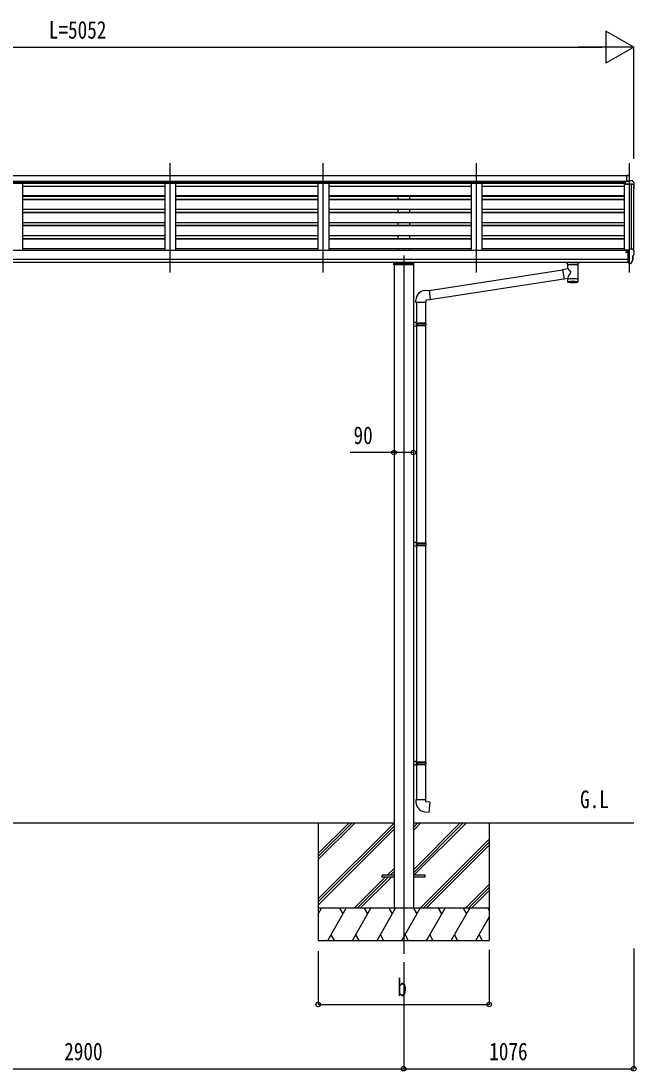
# Model space of a CAD drawing. Units: millimetres, scale not verified. Extents: x -10512 to 10512, y -7425 to 7425.
# Drawn here: x -6453 to -3576, y -4673 to 236 of the extents above; entities that cross this region are included whole.
import ezdxf
from ezdxf.enums import TextEntityAlignment as Align

# ---------------------------------------------------------------- set-up
doc = ezdxf.new("R2010")
doc.units = ezdxf.units.MM
doc.header["$LTSCALE"] = 40
for name, color, linetype in [('0-2_USER1', 3, 'Continuous'), ('0-4_YKK_12', 2, 'Continuous'), ('0-5_YKK_13', 4, 'Continuous'), ('0-6_YKK_A1', 4, 'Continuous'), ('0-7_YKK_D', 6, 'Continuous')]:
    doc.layers.add(name, color=color, linetype=linetype)
doc.styles.add('ＭＳ ゴシック', font='')
doc.styles.get('ＭＳ ゴシック').set_extended_font_data('MS Gothic')

msp = doc.modelspace()

# ---------------------------------------------------------------- linework, layer by layer
at = {"layer": '0-4_YKK_12'}
for p, q in [((-5754.45, -940.39), (-5754.45, -429.05)), ((-5038.45, -940.39), (-5038.45, -429.05)), ((-4322.45, -940.39), (-4322.45, -429.05)), ((-3606.45, -940.39), (-3606.45, -429.05)), ((-4662.45, -860.49), (-4662.45, -4124.86))]:
    msp.add_line(p, q, dxfattribs=at)
at = {"layer": '0-5_YKK_13'}
for p, q in [((-3619.95, -484.81), (-3607.95, -484.08)), ((-3619.95, -484.81), (-3619.95, -513.31)), ((-3607.95, -484.07), (-3606.45, -484.07)), ((-3607.95, -484.07), (-3607.95, -485.79)), ((-3607.95, -485.79), (-3607.95, -485.8)), ((-3606.45, -484.07), (-3606.45, -486.47)), ((-3606.45, -512.56), (-3606.45, -486.47)), ((-3606.45, -512.56), (-3622.95, -515.05)), ((-3622.95, -528.97), (-3622.95, -515.05)), ((-3591.87, -527.47), (-3622.95, -527.47)), ((-3591.87, -528.97), (-3622.95, -528.97)), ((-3619.95, -511.84), (-3606.45, -511.01)), ((-3619.95, -512.04), (-3606.45, -511.29)), ((-3619.95, -513.31), (-3606.45, -512.56)), ((-3594.45, -510.91), (-3606.45, -510.91)), ((-3594.45, -510.91), (-3592.12, -511.05)), ((-3587.38, -529.22), (-3591.95, -528.97)), ((-3587.29, -527.72), (-3591.87, -527.47)), ((-3591.36, -511.48), (-3587.29, -517.28)), ((-3585.95, -531.35), (-3585.95, -530.72)), ((-3584.45, -531.35), (-3584.45, -520.28)), ((-3606.45, -898.33), (-3606.45, -829.83)), ((-3591.36, -830.4), (-3587.3, -836.21)), ((-3617.95, -844.75), (-3618.25, -844.75)), ((-3617.43, -844.75), (-3617.95, -844.75)), ((-3612.95, -839.57), (-3606.45, -839.17)), ((-3607.95, -835.05), (-3607.95, -836.92)), ((-3598.83, -896.52), (-3589.09, -881.14)), ((-3592.45, -864.08), (-3592.45, -875.65)), ((-3585.94, -857.16), (-3592.16, -863.38)), ((-3588.68, -879.64), (-3588.68, -859.9)), ((-3584.45, -839.21), (-3584.45, -839.83)), ((-4705.95, -896.2), (-4618.95, -896.2)), ((-4615.95, -893.01), (-4615.95, -904.49)), ((-4543.16, -1024.14), (-3919.24, -927.34)), ((-3919.57, -925.33), (-3894.35, -921.41)), ((-3919.57, -925.33), (-3912.55, -970.59)), ((-3898.45, -899.35), (-3898.45, -893.23)), ((-3894.35, -921.42), (-3894.35, -903.84)), ((-3848.55, -903.85), (-3848.53, -984.14)), ((-3844.45, -899.35), (-3844.45, -893.23)), ((-3612.95, -895.14), (-3607.45, -895.14)), ((-3606.95, -896.14), (-3607.45, -895.14)), ((-3606.45, -896.14), (-3606.95, -896.14)), ((-3604.95, -898.24), (-3606.45, -898.33)), ((-3604.95, -898.24), (-3601.25, -898.02)), ((-4539.49, -1066.07), (-3912.8, -968.85)), ((-3894.35, -967.76), (-3912.55, -970.59)), ((-3894.37, -984.14), (-3894.35, -967.51)), ((-4564.17, -1023.94), (-4543.34, -1022.11)), ((-4605.25, -1079.68), (-4605.25, -1068.77)), ((-4559.25, -1079.68), (-4605.25, -1079.68)), ((-4603.25, -1079.68), (-4603.25, -1174.01)), ((-4561.25, -1079.68), (-4561.25, -1176.57)), ((-4601.25, -1174.07), (-4617.25, -1173.6)), ((-4617.25, -1173.6), (-4617.25, -1191.54)), ((-4601.25, -1176.07), (-4603.25, -1176.07)), ((-4560.25, -1176.57), (-4603.25, -1176.57)), ((-4601.25, -1176.07), (-4601.25, -1174.07)), ((-4598.77, -1178.57), (-4598.34, -1176.57)), ((-4559.25, -1178.57), (-4560.25, -1176.57)), ((-4601.25, -1191.07), (-4617.25, -1191.54)), ((-4559.25, -1178.57), (-4603.25, -1178.57)), ((-4559.25, -1186.57), (-4603.25, -1186.57)), ((-4560.25, -1188.57), (-4603.25, -1188.57)), ((-4603.25, -1191.13), (-4603.25, -2202.7)), ((-4601.25, -1191.07), (-4601.25, -1189.07)), ((-4561.25, -1188.57), (-4561.25, -2205.25)), ((-4559.25, -1186.57), (-4560.25, -1188.57)), ((-4559.25, -1178.57), (-4559.25, -1186.57)), ((-4601.25, -2202.75), (-4617.25, -2202.28)), ((-4617.25, -2202.28), (-4617.25, -2220.23)), ((-4601.25, -2204.75), (-4603.25, -2204.75)), ((-4560.25, -2205.25), (-4603.25, -2205.25)), ((-4559.25, -2207.25), (-4603.25, -2207.25)), ((-4601.25, -2204.75), (-4601.25, -2202.75)), ((-4598.77, -2207.25), (-4598.34, -2205.25)), ((-4559.25, -2207.25), (-4560.25, -2205.25)), ((-4559.25, -2207.25), (-4559.25, -2215.25)), ((-4601.25, -2219.75), (-4617.25, -2220.23)), ((-4559.25, -2215.25), (-4603.25, -2215.25)), ((-4560.25, -2217.25), (-4603.25, -2217.25)), ((-4603.25, -2219.81), (-4603.25, -3226.38)), ((-4601.25, -2219.75), (-4601.25, -2217.75)), ((-4561.25, -2217.25), (-4561.25, -3228.94)), ((-4559.25, -2215.25), (-4560.25, -2217.25)), ((-4601.25, -3226.44), (-4617.25, -3225.97)), ((-4617.25, -3225.97), (-4617.25, -3243.91)), ((-4601.25, -3228.44), (-4603.25, -3228.44)), ((-4560.25, -3228.94), (-4603.25, -3228.94)), ((-4559.25, -3230.94), (-4603.25, -3230.94)), ((-4559.25, -3238.94), (-4603.25, -3238.94)), ((-4601.25, -3228.44), (-4601.25, -3226.44)), ((-4598.77, -3230.94), (-4598.34, -3228.94)), ((-4559.25, -3230.94), (-4560.25, -3228.94)), ((-4559.25, -3238.94), (-4560.25, -3240.94)), ((-4559.25, -3230.94), (-4559.25, -3238.94)), ((-4601.25, -3243.44), (-4617.25, -3243.91)), ((-4560.25, -3240.94), (-4603.25, -3240.94)), ((-4603.25, -3243.5), (-4603.25, -3404.93)), ((-4601.25, -3243.44), (-4601.25, -3241.44)), ((-4561.25, -3240.94), (-4561.25, -3404.93)), ((-4559.25, -3404.93), (-4605.25, -3404.93)), ((-4605.25, -3404.93), (-4605.25, -3415.85)), ((-4559.25, -3414.93), (-4559.25, -3404.93)), ((-4762.44, -3767), (-4762.44, -3758)), ((-4707.65, -3758), (-4762.44, -3758)), ((-4707.65, -3767), (-4762.44, -3767)), ((-4562.44, -3758), (-4617.25, -3758)), ((-4562.44, -3767), (-4617.25, -3767)), ((-4562.44, -3767), (-4562.44, -3758))]:
    msp.add_line(p, q, dxfattribs=at)
for points in [[(-3619.95, -485.97), (-3616.34, -485.92), (-3607.95, -485.8)], [(-3606.45, -829.83), (-3594.45, -829.83), (-3592.12, -829.98)], [(-3622.95, -843.13), (-3622.95, -844.75), (-3623.43, -844.75)], [(-3618.25, -843.56), (-3618.25, -844.75), (-3622.95, -844.75)], [(-3612.95, -895.14), (-3612.95, -836.92), (-3607.95, -836.92)], [(-3606.45, -884.45), (-3609.62, -884.04), (-3612.95, -883.61)], [(-4615.95, -904.49), (-4708.95, -904.49), (-4708.95, -893.01)], [(-3898.41, -899.4), (-3898.44, -899.05), (-3898.19, -898.09), (-3897.67, -897.21), (-3896.87, -896.37), (-3895.75, -895.57), (-3894.35, -894.85)], [(-3898.41, -899.29), (-3898.44, -899.65), (-3898.19, -900.6), (-3897.67, -901.49), (-3896.87, -902.33), (-3895.75, -903.12), (-3894.35, -903.85)], [(-3848.55, -894.86), (-3848.32, -894.95), (-3846.96, -895.69), (-3845.85, -896.53), (-3845.09, -897.4), (-3844.63, -898.3), (-3844.46, -899.19)], [(-3848.55, -903.84), (-3848.32, -903.74), (-3846.96, -903.01), (-3845.85, -902.16), (-3845.09, -901.29), (-3844.63, -900.39), (-3844.46, -899.51)], [(-4543.34, -1022.11), (-4539.33, -1067.94), (-4559.25, -1069.68), (-4559.25, -1079.68)], [(-4601.25, -1189.07), (-4603.25, -1189.07), (-4603.25, -1176.07)], [(-4598.77, -1178.57), (-4598.77, -1186.57), (-4598.34, -1188.57)], [(-4601.25, -2217.75), (-4603.25, -2217.75), (-4603.25, -2204.75)], [(-4598.77, -2207.25), (-4598.77, -2215.25), (-4598.34, -2217.25)], [(-4601.25, -3241.44), (-4603.25, -3241.44), (-4603.25, -3228.44)], [(-4598.77, -3230.94), (-4598.77, -3238.94), (-4598.34, -3240.94)], [(-4564.17, -3460.68), (-4543.34, -3462.5), (-4539.33, -3416.68), (-4559.25, -3414.93)]]:
    msp.add_lwpolyline(points, dxfattribs=at)
for centre, radius, start, end in [((-3592.18, -512.05), 1, 35, 86.5), ((-3587.45, -530.72), 1.5, 0, 87), ((-3587.45, -520.28), 3, 0, 87), ((-3587.45, -530.72), 3, 0, 87), ((-3786.45, -531.35), 202, 351.9307, 0), ((-3786.45, -531.35), 200.5, 355.95279, 0), ((-3592.18, -830.98), 1, 35, 86.5), ((-3620.45, -844.75), 2.5, 28.35764, 180), ((-3620.45, -844.75), 2.5, 0, 28.35764), ((-3591.45, -864.08), 1, 135, 180), ((-3591.45, -875.65), 1, 180, 266.70942), ((-3591.68, -879.64), 3, 330, 86.70942), ((-3587.45, -839.21), 3, 0, 87), ((-3588.07, -855.04), 3, 315, 355.39685), ((-3776.95, -839.83), 192.49, 355.39685, 359.9992), ((-3880.24, -950.16), 57.09, 91.43272, 104.31561), ((-3865.17, -962.51), 69.68, 76.17896, 85.0206), ((-3601.43, -895.02), 3, 273.5, 330), ((-4560.25, -1068.77), 45, 95, 180), ((-4560.25, -3415.85), 45, 180, 265)]:
    msp.add_arc(centre, radius, start, end, dxfattribs=at)
for centre, major_axis, ratio, start_param, end_param in [((-3649.78, -486.72), (43.33, 0.25), 0.060879, 6.2828271, 6.5467158), ((-3874, -943.62), (-20.32, 22.25), 0.045535, 0.0389954, 1.3075346), ((-3871.45, -905.04), (-22.91, -0.42), 0.072511, 4.711586, 6.2823824), ((-3871.43, -903.41), (-22.91, -0.42), 0.072511, 4.711586, 6.2823824), ((-3871.48, -903.42), (22.92, -0.42), 0.07247, 0.0008089, 1.5716053), ((-3871.48, -905.04), (22.92, -0.42), 0.07247, 0.0008089, 1.5716053), ((-3860.45, -899.35), (16, 0), 0.361356, 0, 0.0194874), ((-3860.45, -899.35), (16, 0), 0.361356, 6.2636979, 6.2831853), ((-3871.45, -940.97), (22.81, 26.62), 0.234429, 1.6855472, 3.1268519), ((-3871.45, -984.14), (-22.92, 0), 0.101955, 3.1415499, 6.2833984), ((-3871.45, -971.7), (-22.91, 0), 0.122865, 3.1415927, 6.2831853), ((-3871.45, -984.14), (-22.92, 0), 0.101955, 6.2829723, 9.4248207)]:
    msp.add_ellipse(centre, major_axis=major_axis, ratio=ratio, start_param=start_param, end_param=end_param, dxfattribs=at)
at = {"layer": '0-6_YKK_A1'}
for p, q in [((-8604.95, -486.04), (-3619.95, -486.04)), ((-8604.95, -513.16), (-3619.95, -513.16)), ((-8601.95, -515.42), (-3622.95, -515.42)), ((-8601.95, -521.06), (-3622.95, -521.06)), ((-8601.95, -521.96), (-3622.95, -521.96)), ((-6445.45, -522), (-6445.45, -836.72)), ((-5779.45, -537.42), (-6445.45, -537.42)), ((-5779.45, -522), (-5779.45, -836.72)), ((-5729.45, -522), (-5729.45, -836.72)), ((-5063.45, -537.42), (-5729.45, -537.42)), ((-5063.45, -522.28), (-5063.45, -836.72)), ((-5013.45, -522.28), (-5013.45, -836.72)), ((-4347.45, -537.42), (-5013.45, -537.42)), ((-4347.45, -522.28), (-4347.45, -836.72)), ((-4297.45, -522.28), (-4297.45, -836.72)), ((-3631.45, -537.42), (-4297.45, -537.42)), ((-3631.45, -522), (-3631.45, -835.05)), ((-3596.15, -829.91), (-3596.15, -528.97)), ((-3586.45, -836.46), (-3586.45, -529.6)), ((-5779.45, -581.94), (-6445.45, -581.94)), ((-5779.45, -583.94), (-6445.45, -583.94)), ((-5063.45, -581.94), (-5729.45, -581.94)), ((-5063.45, -583.94), (-5729.45, -583.94)), ((-4347.45, -581.94), (-5013.45, -581.94)), ((-4347.45, -583.94), (-5013.45, -583.94)), ((-4689.95, -583.98), (-4689.95, -596.66)), ((-4634.95, -583.98), (-4634.95, -596.66)), ((-3631.45, -581.94), (-4297.45, -581.94)), ((-3631.45, -583.94), (-4297.45, -583.94)), ((-6445.45, -596.66), (-5779.45, -596.66)), ((-5779.45, -599.69), (-6445.45, -599.69)), ((-5729.45, -596.66), (-5063.45, -596.66)), ((-5063.45, -599.69), (-5729.45, -599.69)), ((-5013.45, -596.66), (-4347.45, -596.66)), ((-4347.45, -599.69), (-5013.45, -599.69)), ((-4297.45, -596.66), (-3631.45, -596.66)), ((-3631.45, -599.69), (-4297.45, -599.69)), ((-6445.45, -644.35), (-5779.45, -644.35)), ((-6445.45, -657.81), (-5779.45, -657.81)), ((-5779.45, -660.84), (-6445.45, -660.84)), ((-5729.45, -644.35), (-5063.45, -644.35)), ((-5729.45, -657.81), (-5063.45, -657.81)), ((-5063.45, -660.84), (-5729.45, -660.84)), ((-5013.45, -644.35), (-4347.45, -644.35)), ((-5013.45, -657.81), (-4347.45, -657.81)), ((-4347.45, -660.84), (-5013.45, -660.84)), ((-4689.95, -644.35), (-4689.95, -657.81)), ((-4634.95, -644.35), (-4634.95, -657.81)), ((-4297.45, -644.35), (-3631.45, -644.35)), ((-4297.45, -657.81), (-3631.45, -657.81)), ((-3631.45, -660.84), (-4297.45, -660.84)), ((-6445.45, -705.5), (-5779.45, -705.5)), ((-6445.45, -718.95), (-5779.45, -718.95)), ((-5779.45, -721.99), (-6445.45, -721.99)), ((-5729.45, -705.5), (-5063.45, -705.5)), ((-5729.45, -718.95), (-5063.45, -718.95)), ((-5063.45, -721.99), (-5729.45, -721.99)), ((-5013.45, -705.5), (-4347.45, -705.5)), ((-5013.45, -718.95), (-4347.45, -718.95)), ((-4347.45, -721.99), (-5013.45, -721.99)), ((-4689.95, -705.5), (-4689.95, -718.95)), ((-4634.95, -705.5), (-4634.95, -718.95)), ((-4297.45, -705.5), (-3631.45, -705.5)), ((-4297.45, -718.95), (-3631.45, -718.95)), ((-3631.45, -721.99), (-4297.45, -721.99)), ((-6445.45, -766.65), (-5779.45, -766.65)), ((-6445.45, -780.1), (-5779.45, -780.1)), ((-5779.45, -783.14), (-6445.45, -783.14)), ((-5729.45, -766.65), (-5063.45, -766.65)), ((-5729.45, -780.1), (-5063.45, -780.1)), ((-5063.45, -783.14), (-5729.45, -783.14)), ((-5013.45, -766.65), (-4347.45, -766.65)), ((-5013.45, -780.1), (-4347.45, -780.1)), ((-4347.45, -783.14), (-5013.45, -783.14)), ((-4689.95, -766.65), (-4689.95, -780.1)), ((-4634.95, -766.65), (-4634.95, -780.1)), ((-4297.45, -766.65), (-3631.45, -766.65)), ((-4297.45, -780.1), (-3631.45, -780.1)), ((-3631.45, -783.14), (-4297.45, -783.14)), ((-6445.45, -827.8), (-5779.45, -827.8)), ((-5729.45, -827.8), (-5063.45, -827.8)), ((-5013.45, -827.8), (-4347.45, -827.8)), ((-4689.95, -827.8), (-4689.95, -836.72)), ((-4634.95, -827.8), (-4634.95, -836.72)), ((-4297.45, -827.8), (-3631.45, -827.8)), ((-3607.95, -836.72), (-8616.95, -836.72)), ((-3612.95, -879.52), (-8611.95, -879.52)), ((-3606.45, -835.05), (-3631.45, -835.05)), ((-3612.95, -893.01), (-8611.95, -893.01)), ((-4707.65, -904.49), (-4707.65, -3912.5)), ((-4617.25, -904.49), (-4617.25, -3912.5)), ((-7517.25, -3512.5), (-4707.65, -3512.5)), ((-5062.45, -3512.5), (-5062.45, -4062.5)), ((-5062.45, -3656.68), (-4918.27, -3512.5)), ((-5062.45, -3670.82), (-4904.13, -3512.5)), ((-5062.45, -3684.96), (-4889.99, -3512.5)), ((-5062.45, -3868.81), (-4707.65, -3514.01)), ((-5062.45, -3882.95), (-4707.65, -3528.15)), ((-4617.25, -3512.5), (-3586.45, -3512.5)), ((-4617.25, -3731.98), (-4397.77, -3512.5)), ((-4617.25, -3746.12), (-4383.63, -3512.5)), ((-4617.25, -3548.13), (-4581.62, -3512.5)), ((-4617.25, -3533.99), (-4595.76, -3512.5)), ((-4617.25, -3519.85), (-4609.91, -3512.5)), ((-4614.99, -3758), (-4369.49, -3512.5)), ((-4262.45, -3512.5), (-4262.45, -4062.5)), ((-5062.45, -3897.09), (-4707.65, -3542.29)), ((-4585.64, -3912.5), (-4262.45, -3589.31)), ((-4571.5, -3912.5), (-4262.45, -3603.45)), ((-4557.36, -3912.5), (-4262.45, -3617.59)), ((-4739.51, -3758), (-4707.65, -3726.14)), ((-4894.01, -3912.5), (-4748.51, -3767)), ((-4879.87, -3912.5), (-4734.37, -3767)), ((-4865.72, -3912.5), (-4720.22, -3767)), ((-4725.37, -3758), (-4707.65, -3740.28)), ((-4711.22, -3758), (-4707.65, -3754.43)), ((-4373.51, -3912.5), (-4262.45, -3801.44)), ((-4359.37, -3912.5), (-4262.45, -3815.58)), ((-4345.22, -3912.5), (-4262.45, -3829.73)), ((-4262.45, -3912.5), (-5062.45, -3912.5)), ((-5062.45, -3940), (-5046.57, -3912.5)), ((-5017.7, -4062.5), (-4931.1, -3912.5)), ((-4946.1, -3938.48), (-4961.1, -3912.5)), ((-4902.23, -4062.5), (-4815.63, -3912.5)), ((-4830.63, -3938.48), (-4845.63, -3912.5)), ((-4786.76, -4062.5), (-4700.16, -3912.5)), ((-4715.16, -3938.48), (-4730.16, -3912.5)), ((-4671.29, -4062.5), (-4584.69, -3912.5)), ((-4599.69, -3938.48), (-4614.69, -3912.5)), ((-4555.82, -4062.5), (-4469.22, -3912.5)), ((-4484.22, -3938.48), (-4499.22, -3912.5)), ((-4440.35, -4062.5), (-4353.75, -3912.5)), ((-4383.75, -3912.5), (-4368.75, -3938.48)), ((-4268.28, -3912.5), (-4262.45, -3922.6)), ((-4324.88, -4062.5), (-4262.45, -3954.36)), ((-5062.45, -4062.5), (-4262.45, -4062.5)), ((-5002.71, -4036.52), (-4987.71, -4062.5)), ((-4887.24, -4036.52), (-4872.24, -4062.5)), ((-4771.76, -4036.52), (-4756.76, -4062.5)), ((-4656.29, -4036.52), (-4641.3, -4062.5)), ((-4540.82, -4036.52), (-4525.83, -4062.5)), ((-4425.35, -4036.52), (-4410.36, -4062.5)), ((-4309.89, -4036.52), (-4294.89, -4062.5))]:
    msp.add_line(p, q, dxfattribs=at)
msp.add_circle((-3620.42, -844.75), 3, dxfattribs=at)
at = {"layer": '0-7_YKK_D'}
for p, q in [((-3586.45, 113.96), (-3716.35, 188.96)), ((-3716.35, 188.96), (-3716.35, 38.96)), ((-8488.45, 113.96), (-3736.45, 113.96)), ((-3586.45, 113.96), (-3846.26, 113.96)), ((-3586.45, 113.96), (-3716.35, 38.96)), ((-3586.45, -407.57), (-3586.45, 114.96)), ((-5062.45, -4112.52), (-5062.45, -4363.5)), ((-4262.45, -4106.96), (-4262.45, -4363.5)), ((-3586.45, -4100.54), (-3586.45, -4663.5)), ((-4662.45, -4163.57), (-4662.45, -4663.5)), ((-4662.45, -4163.57), (-4662.45, -4663.5)), ((-5062.45, -4362.5), (-4262.45, -4362.5)), ((-7562.45, -4662.5), (-4662.45, -4662.5)), ((-4662.45, -4662.5), (-3586.45, -4662.5))]:
    msp.add_line(p, q, dxfattribs=at)
msp.add_lwpolyline([(-4617.25, -1781.46), (-4707.65, -1781.46), (-4912.15, -1781.46)], dxfattribs=at)
for centre in [(-4707.65, -1781.46), (-4617.25, -1781.46), (-5062.45, -4362.5), (-4262.45, -4362.5), (-4662.45, -4662.5), (-4662.45, -4662.5), (-3586.45, -4662.5)]:
    msp.add_circle(centre, 10.62, dxfattribs=at)

# ---------------------------------------------------------------- texts
at = {"layer": '0-2_USER1', "style": 'ＭＳ ゴシック', "width": 0.8}
msp.add_text('G.L', height=82.48, dxfattribs=at).set_placement((-3837.5, -3468.75), align=Align.BOTTOM_LEFT)
at = {"layer": '0-7_YKK_D', "style": 'ＭＳ ゴシック', "width": 0.8}
for s, p in [('L=5052', (-6322.45, 128.96)), ('90', (-4897.15, -1766.46)), ('b', (-4692.45, -4347.5)), ('2900', (-6250.45, -4647.5)), ('1076', (-4262.45, -4647.5))]:
    msp.add_text(s, height=82.48, dxfattribs=at).set_placement(p, align=Align.BOTTOM_LEFT)

doc.saveas('drawing.dxf')
